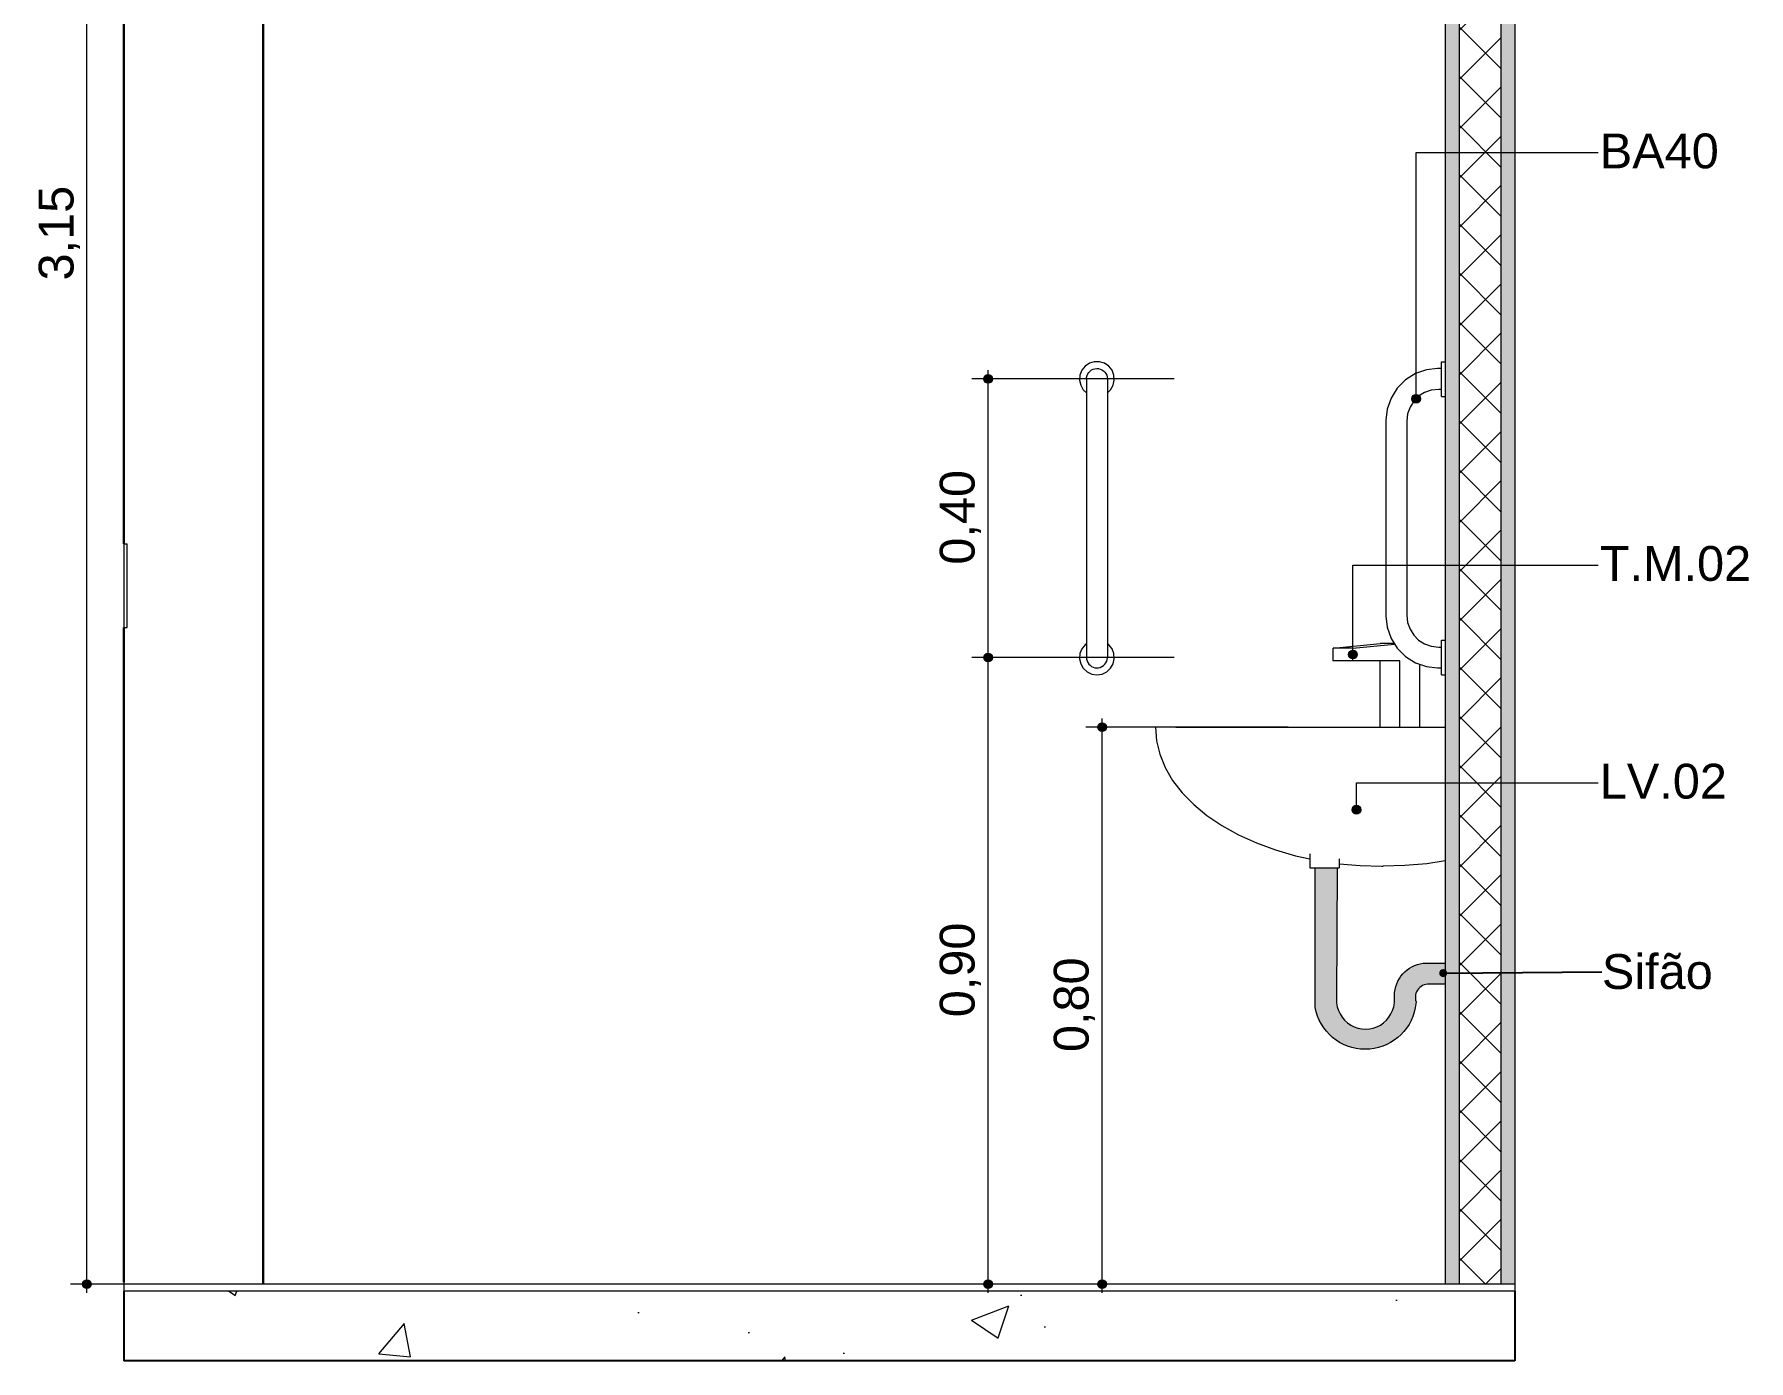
# Model space of a CAD drawing. Header units: metres. Extents: x -1.9 to 95.3, y -2.2 to 2.5.
# Drawn here: x 49.957 to 52.419, y -2.225 to -0.32 of the extents above; entities that cross this region are included whole.
import ezdxf

# ---------------------------------------------------------------- set-up
doc = ezdxf.new("R2010")
doc.units = ezdxf.units.M
doc.header["$MEASUREMENT"] = 0
for name, color, linetype in [('COTAS CORTE', 7, 'Continuous'), ('NOTAS-LAYOUT.EXEC', 7, 'Continuous'), ('PAREDE CONSTRUIR', 7, 'Continuous')]:
    doc.layers.add(name, color=color, linetype=linetype)
for name, color, linetype, lineweight, true_color in [('COTAS CORTE_Caneta_No__25', 7, 'Continuous', 13, 0x982312), ('LAJES.EST_Caneta_No__254', 7, 'Continuous', 0, 0xd1c9ad), ('LAJES.EST_Caneta_No__97', 7, 'Continuous', 13, 0x6b6b6b), ('LOUCAS-METAIS.ARQ_Caneta_No__13', 7, 'Continuous', 0, 0xaaaaaa), ('LOUCAS-METAIS.ARQ_Caneta_No__96', 7, 'Continuous', 0, 0xb6b6b6), ('NOTAS-EXECUTIVO.ARQ_Caneta_No__19', 7, 'Continuous', 0, 0xe9e9e9), ('Portas Archicad_Caneta_No__23', 7, 'Continuous', 0, 0x721b0e)]:
    doc.layers.add(name, color=color, linetype=linetype, lineweight=lineweight, true_color=true_color)
for name, color, linetype, lineweight in [('LAJES.EST_Caneta_No__4', 7, 'Continuous', 25), ('LAJES.EST_Caneta_No__7', 7, 'Continuous', 13), ('NOTAS-EXECUTIVO.ARQ_Caneta_No__1', 7, 'Continuous', 40), ('NOTAS-EXECUTIVO.ARQ_Caneta_No__241', 7, 'Continuous', 13), ('NOTAS-EXECUTIVO.ARQ_Caneta_No__5', 7, 'Continuous', 20), ('NOTAS-LAYOUT.EXEC_Caneta_No__241', 7, 'Continuous', 13), ('NOTAS-LAYOUT.EXEC_Caneta_No__5', 7, 'Continuous', 20), ('PAREDE CONSTRUIR_Caneta_No__241', 7, 'Continuous', 13), ('PAREDE CONSTRUIR_Caneta_No__83', 84, 'Continuous', 0), ('Portas Archicad_Caneta_No__3', 7, 'Continuous', 30), ('Portas Archicad_Caneta_No__98', 7, 'Continuous', 0)]:
    doc.layers.add(name, color=color, linetype=linetype, lineweight=lineweight)
doc.styles.add('GENERATED_STYLE_1', font='arial.ttf')
doc.dimstyles.new('GENERATED_STYLE__2', dxfattribs={"dimtxt": 0.05, "dimasz": 0.02375, "dimexe": 0.18, "dimexo": 0.267183, "dimgap": 0, "dimtad": 1, "dimzin": 0, "dimdsep": 46, "dimtxsty": 'GENERATED_STYLE_1', "dimblk": 'ARROWHEAD_11', "dimblk1": 'ARROWHEAD_11', "dimblk2": 'ARROWHEAD_11', "dimcen": 0.09, "dimclrd": 256, "dimclre": 256, "dimclrt": 256, "dimadec": 0, "dimazin": 0, "dimtfac": 1, "dimtdec": 4, "dimtmove": 0, "dimatfit": 3, "dimfxl": 0, "dimtolj": 1, "dimtzin": 0, "dimarcsym": 0})
doc.dimstyles.new('GENERATED_STYLE__6', dxfattribs={"dimtxt": 0.18, "dimasz": 0.0228, "dimexe": 0.18, "dimexo": 0.0625, "dimgap": 0, "dimtad": 0, "dimtih": 1, "dimtoh": 1, "dimdec": 4, "dimzin": 0, "dimdsep": 46, "dimcen": 0.09, "dimadec": 0, "dimazin": 0, "dimtfac": 1, "dimtdec": 4, "dimtmove": 0, "dimatfit": 3, "dimldrblk": 'ARROWHEAD_11', "dimfxl": 0, "dimtolj": 1, "dimtzin": 0, "dimarcsym": 0})
pattern_1 = [(45, (-2.26499, -1.615), (-0.159099, 0.159099), [0, -0.15, 0, -0.225]), (110, (-1.76499, -1.615), (0.2114308, 0.0769545), [0, -0.11, 0, -0.19])]
pattern_2 = [(50, (-2.265, -2.115), (-0.546554, 0.0478173), [0.05715, -0.62865]), (355, (-2.265, -2.115), (-0.10573, 0.5731705), [0.04572, -0.502922]), (100.4514, (-2.21944, -2.119), (0.4408237, 0.525353), [0.04857, -0.534271]), (46.1842, (-2.265, -1.9626), (-0.813237, 0.126127), [0.085725, -0.942975]), (96.6356, (-2.1972, -1.9731), (0.712212, 0.742278), [0.072855, -0.801407]), (351.1842, (-2.265, -1.9626), (0.712212, 0.742278), [0.06858, -0.754379]), (21, (-2.1888, -2.0007), (-0.454843, 0.3067956), [0.05715, -0.62865]), (326, (-2.1888, -2.0007), (0.185406, 0.552564), [0.04572, -0.50292]), (71.4514, (-2.1509, -2.02627), (0.6402493, 0.2457683), [0.04857, -0.53427]), (37.5, (-2.26499, -2.115), (0.0092658, 0.2536651), [0, -0.496824, 0, -0.51054, 0, -0.504825]), (7.5, (-2.265, -2.115), (0.200459, 0.3005417), [0, -0.291084, 0, -0.485394, 0, -0.192405]), (327.5, (-2.43491, -2.115), (-0.4067718, 0.0171862), [0, -0.1905, 0, -0.59436, 0, -0.78867]), (317.5, (-2.5111, -2.115), (0.4443875, 0.0762795), [0, -0.24765, 0, -0.394716, 0, -0.56007])]

# ---------------------------------------------------------------- blocks, each defined once
blk = doc.blocks.new('*D181', base_point=(-2.265, -2.115))
at = {"layer": 'COTAS CORTE_Caneta_No__25', "linetype": 'Continuous', "lineweight": 13, "true_color": 0x982312}
for points in [[(50.0265, 1.035), (50.027, 1.0326), (50.0284, 1.0306), (50.0304, 1.0292), (50.0328, 1.0288), (50.0352, 1.0292), (50.0372, 1.0306), (50.0386, 1.0326), (50.039, 1.035), (50.0386, 1.0374), (50.0372, 1.0394), (50.0352, 1.0408), (50.0328, 1.0413), (50.0304, 1.0408), (50.0284, 1.0394), (50.027, 1.0374)], [(50.0265, -2.115), (50.027, -2.1174), (50.0284, -2.1194), (50.0304, -2.1208), (50.0328, -2.1212), (50.0352, -2.1208), (50.0372, -2.1194), (50.0386, -2.1174), (50.039, -2.115), (50.0386, -2.1126), (50.0372, -2.1106), (50.0352, -2.1092), (50.0328, -2.1087), (50.0304, -2.1092), (50.0284, -2.1106), (50.027, -2.1126)]]:
    blk.add_hatch(color=24, dxfattribs=at).paths.add_polyline_path(points)
at = {"layer": 'COTAS CORTE_Caneta_No__25', "color": 24, "linetype": 'Continuous', "lineweight": 13, "true_color": 0x982312}
for p, q in [((50.0265, 1.035), (50.0094, 1.035)), ((50.3, 1.035), (50.039, 1.035)), ((50.0328, -2.1087), (50.0328, 1.0288)), ((50.0265, -2.115), (50.0094, -2.115)), ((50.3, -2.115), (50.039, -2.115)), ((50.0328, -2.1275), (50.0328, -2.1212))]:
    blk.add_line(p, q, dxfattribs=at)
for centre in [(50.0328, 1.035), (50.0328, -2.115)]:
    blk.add_circle(centre, 0.00625, dxfattribs=at)
at = {"layer": 'COTAS CORTE_Caneta_No__25', "color": 24, "lineweight": 13, "true_color": 0x982312, "char_height": 0.05, "attachment_point": 7, "rotation": 90, "style": 'GENERATED_STYLE_1'}
for s, insert in [('\\A1;{\\pql;\\fArial|b0|i0|c0|p0;\\W1.000000;0,01}', (50.0228, 0.8953)), ('\\A1;{\\pql;\\fArial|b0|i0|c0|p0;\\W1.000000;3,15}', (50.0228, -0.6735))]:
    blk.add_mtext(s, dxfattribs=dict(at, insert=insert))
blk = doc.blocks.new('ARROWHEAD_11')
at = {"color": 0, "linetype": 'Continuous', "lineweight": 0}
blk.add_line((0, 0), (-1, 0), dxfattribs=at)
at = {"color": 0, "linetype": 'Continuous', "lineweight": 0, "const_width": 0.25, "flags": 128}
blk.add_lwpolyline([(-0.125, 0, 1), (0.125, 0, 1)], format="xyb", close=True, dxfattribs=at)
blk = doc.blocks.new('*D184', base_point=(-2.265, -2.115))
at = {"layer": 'COTAS CORTE_Caneta_No__25', "linetype": 'Continuous', "lineweight": 13, "true_color": 0x982312}
for points in [[(51.3204, -1.215), (51.3209, -1.2174), (51.3222, -1.2194), (51.3243, -1.2208), (51.3266, -1.2212), (51.329, -1.2208), (51.3311, -1.2194), (51.3324, -1.2174), (51.3329, -1.215), (51.3324, -1.2126), (51.3311, -1.2106), (51.329, -1.2092), (51.3266, -1.2087), (51.3243, -1.2092), (51.3222, -1.2106), (51.3209, -1.2126)], [(51.3204, -2.115), (51.3209, -2.1174), (51.3222, -2.1194), (51.3243, -2.1208), (51.3266, -2.1212), (51.329, -2.1208), (51.3311, -2.1194), (51.3324, -2.1174), (51.3329, -2.115), (51.3324, -2.1126), (51.3311, -2.1106), (51.329, -2.1092), (51.3266, -2.1087), (51.3243, -2.1092), (51.3222, -2.1106), (51.3209, -2.1126)]]:
    blk.add_hatch(color=24, dxfattribs=at).paths.add_polyline_path(points)
at = {"layer": 'COTAS CORTE_Caneta_No__25', "color": 24, "linetype": 'Continuous', "lineweight": 13, "true_color": 0x982312}
for p, q in [((51.3204, -1.215), (51.3032, -1.215)), ((51.3266, -2.1087), (51.3266, -1.2212)), ((51.5938, -1.215), (51.3329, -1.215)), ((51.3204, -2.115), (51.3032, -2.115)), ((51.5938, -2.115), (51.3329, -2.115)), ((51.3266, -2.1275), (51.3266, -2.1212))]:
    blk.add_line(p, q, dxfattribs=at)
for centre in [(51.3266, -1.215), (51.3266, -2.115)]:
    blk.add_circle(centre, 0.00625, dxfattribs=at)
at = {"layer": 'COTAS CORTE_Caneta_No__25', "color": 24, "lineweight": 13, "true_color": 0x982312, "insert": (51.3166, -1.7317), "char_height": 0.05, "attachment_point": 7, "rotation": 90, "style": 'GENERATED_STYLE_1'}
blk.add_mtext('\\A1;{\\pql;\\fArial|b0|i0|c0|p0;\\W1.000000;0,90}', dxfattribs=at)
blk = doc.blocks.new('*D185', base_point=(-2.265, -2.115))
at = {"layer": 'COTAS CORTE_Caneta_No__25', "linetype": 'Continuous', "lineweight": 13, "true_color": 0x982312}
for points in [[(51.3204, -0.815), (51.3209, -0.8174), (51.3222, -0.8194), (51.3243, -0.8208), (51.3266, -0.8212), (51.329, -0.8208), (51.3311, -0.8194), (51.3324, -0.8174), (51.3329, -0.815), (51.3324, -0.8126), (51.3311, -0.8106), (51.329, -0.8092), (51.3266, -0.8087), (51.3243, -0.8092), (51.3222, -0.8106), (51.3209, -0.8126)], [(51.3204, -1.215), (51.3209, -1.2174), (51.3222, -1.2194), (51.3243, -1.2208), (51.3266, -1.2212), (51.329, -1.2208), (51.3311, -1.2194), (51.3324, -1.2174), (51.3329, -1.215), (51.3324, -1.2126), (51.3311, -1.2106), (51.329, -1.2092), (51.3266, -1.2087), (51.3243, -1.2092), (51.3222, -1.2106), (51.3209, -1.2126)]]:
    blk.add_hatch(color=24, dxfattribs=at).paths.add_polyline_path(points)
at = {"layer": 'COTAS CORTE_Caneta_No__25', "color": 24, "linetype": 'Continuous', "lineweight": 13, "true_color": 0x982312}
for p, q in [((51.3266, -0.8087), (51.3266, -0.8025)), ((51.3204, -0.815), (51.3032, -0.815)), ((51.3266, -1.2087), (51.3266, -0.8212)), ((51.5938, -0.815), (51.3329, -0.815)), ((51.3204, -1.215), (51.3032, -1.215)), ((51.5938, -1.215), (51.3329, -1.215))]:
    blk.add_line(p, q, dxfattribs=at)
for centre in [(51.3266, -0.815), (51.3266, -1.215)]:
    blk.add_circle(centre, 0.00625, dxfattribs=at)
at = {"layer": 'COTAS CORTE_Caneta_No__25', "color": 24, "lineweight": 13, "true_color": 0x982312, "insert": (51.3166, -1.0817), "char_height": 0.05, "attachment_point": 7, "rotation": 90, "style": 'GENERATED_STYLE_1'}
blk.add_mtext('\\A1;{\\pql;\\fArial|b0|i0|c0|p0;\\W1.000000;0,40}', dxfattribs=at)
blk = doc.blocks.new('*D186', base_point=(-2.265, -2.115))
at = {"layer": 'COTAS CORTE_Caneta_No__25', "linetype": 'Continuous', "lineweight": 13, "true_color": 0x982312}
for points in [[(51.4841, -1.315), (51.4846, -1.3174), (51.4859, -1.3194), (51.4879, -1.3208), (51.4903, -1.3212), (51.4927, -1.3208), (51.4947, -1.3194), (51.4961, -1.3174), (51.4966, -1.315), (51.4961, -1.3126), (51.4947, -1.3106), (51.4927, -1.3092), (51.4903, -1.3087), (51.4879, -1.3092), (51.4859, -1.3106), (51.4846, -1.3126)], [(51.4841, -2.115), (51.4846, -2.1174), (51.4859, -2.1194), (51.4879, -2.1208), (51.4903, -2.1212), (51.4927, -2.1208), (51.4947, -2.1194), (51.4961, -2.1174), (51.4966, -2.115), (51.4961, -2.1126), (51.4947, -2.1106), (51.4927, -2.1092), (51.4903, -2.1087), (51.4879, -2.1092), (51.4859, -2.1106), (51.4846, -2.1126)]]:
    blk.add_hatch(color=24, dxfattribs=at).paths.add_polyline_path(points)
at = {"layer": 'COTAS CORTE_Caneta_No__25', "color": 24, "linetype": 'Continuous', "lineweight": 13, "true_color": 0x982312}
for p, q in [((51.4903, -1.3087), (51.4903, -1.3025)), ((51.4841, -1.315), (51.4669, -1.315)), ((51.4903, -2.1087), (51.4903, -1.3212)), ((51.7575, -1.315), (51.4966, -1.315)), ((51.4841, -2.115), (51.4669, -2.115)), ((51.7575, -2.115), (51.4966, -2.115)), ((51.4903, -2.1275), (51.4903, -2.1212))]:
    blk.add_line(p, q, dxfattribs=at)
for centre in [(51.4903, -1.315), (51.4903, -2.115)]:
    blk.add_circle(centre, 0.00625, dxfattribs=at)
at = {"layer": 'COTAS CORTE_Caneta_No__25', "color": 24, "lineweight": 13, "true_color": 0x982312, "insert": (51.4803, -1.7817), "char_height": 0.05, "attachment_point": 7, "rotation": 90, "style": 'GENERATED_STYLE_1'}
blk.add_mtext('\\A1;{\\pql;\\fArial|b0|i0|c0|p0;\\W1.000000;0,80}', dxfattribs=at)
blk = doc.blocks.new('Label_38_12', base_point=(51.9414, -0.8434))
at = {"layer": 'NOTAS-LAYOUT.EXEC', "linetype": 'Continuous', "lineweight": 0, "true_color": 0x000000}
blk.add_hatch(color=18, dxfattribs=at).paths.add_polyline_path([(51.9351, -0.8434), (51.9356, -0.8458), (51.9369, -0.8479), (51.939, -0.8492), (51.9414, -0.8497), (51.9438, -0.8492), (51.9458, -0.8479), (51.9471, -0.8458), (51.9476, -0.8434), (51.9471, -0.8411), (51.9458, -0.839), (51.9438, -0.8377), (51.9414, -0.8372), (51.939, -0.8377), (51.9369, -0.839), (51.9356, -0.8411)])
at = {"layer": 'NOTAS-LAYOUT.EXEC_Caneta_No__241', "color": 7, "linetype": 'Continuous', "lineweight": 13}
for p, q in [((51.9414, -0.8372), (51.9414, -0.4899)), ((51.9414, -0.4899), (52.2025, -0.4899))]:
    blk.add_line(p, q, dxfattribs=at)
at = {"layer": 'NOTAS-LAYOUT.EXEC_Caneta_No__5', "color": 7, "linetype": 'Continuous', "lineweight": 20}
blk.add_circle((51.9414, -0.8434), 0.00625, dxfattribs=at)
at = {"layer": 'NOTAS-LAYOUT.EXEC_Caneta_No__241', "color": 7, "lineweight": 13, "insert": (52.205, -0.4625), "char_height": 0.05, "attachment_point": 1, "style": 'GENERATED_STYLE_1'}
blk.add_mtext('\\A1;{\\pql;\\pt0,241;\\fArial|b0|i0|c0|p0;\\W1.000000;BA40\\fArial|b0|i0|c0|p0;\\W1.000000;\\A1{\\H.66x;\\S^  ;}\\fArial|b0|i0|c0|p0;\\W1.000000;\\fArial|b0|i0|c0|p0;\\W1.000000;\\A1{\\H.66x;\\S^  ;}\\fArial|b0|i0|c0|p0;\\W1.000000;\\fArial|b0|i0|c0|p0;\\W1.000000;\\fArial|b0|i0|c0|p0;\\W1.000000;\\fArial|b0|i0|c0|p0;\\W1.000000;\\fArial|b0|i0|c0|p0;\\W1.000000;\\fArial|b0|i0|c0|p0;\\W1.000000;\\fArial|b0|i0|c0|p0;\\W1.000000;\\A1{\\H.66x;\\S^  ;}\\fArial|b0|i0|c0|p0;\\W1.000000;\\fArial|b0|i0|c0|p0;\\W1.000000;\\A1{\\H.66x;\\S^  ;}\\fArial|b0|i0|c0|p0;\\W1.000000;\\fArial|b0|i0|c0|p0;\\W1.000000;\\fArial|b0|i0|c0|p0;\\W1.000000;\\fArial|b0|i0|c0|p0;\\W1.000000;\\fArial|b0|i0|c0|p0;\\W1.000000;\\fArial|b0|i0|c0|p0;\\W1.000000;\\fArial|b0|i0|c0|p0;\\W1.000000;\\A1{\\H.66x;\\S^  ;}\\fArial|b0|i0|c0|p0;\\W1.000000;\\fArial|b0|i0|c0|p0;\\W1.000000;\\A1{\\H.66x;\\S^  ;}\\fArial|b0|i0|c0|p0;\\W1.000000;\\fArial|b0|i0|c0|p0;\\W1.000000;\\fArial|b0|i0|c0|p0;\\W1.000000;\\fArial|b0|i0|c0|p0;\\W1.000000;\\fArial|b0|i0|c0|p0;\\W1.000000;\\fArial|b0|i0|c0|p0;\\W1.000000;\\fArial|b0|i0|c0|p0;\\W1.000000;\\A1{\\H.66x;\\S^  ;}\\fArial|b0|i0|c0|p0;\\W1.000000;\\fArial|b0|i0|c0|p0;\\W1.000000;\\A1{\\H.66x;\\S^  ;}\\fArial|b0|i0|c0|p0;\\W1.000000;\\fArial|b0|i0|c0|p0;\\W1.000000;\\fArial|b0|i0|c0|p0;\\W1.000000;\\fArial|b0|i0|c0|p0;\\W1.000000;\\fArial|b0|i0|c0|p0;\\W1.000000;\\fArial|b0|i0|c0|p0;\\W1.000000;\\fArial|b0|i0|c0|p0;\\W1.000000;\\A1{\\H.66x;\\S^  ;}\\fArial|b0|i0|c0|p0;\\W1.000000;\\fArial|b0|i0|c0|p0;\\W1.000000;\\A1{\\H.66x;\\S^  ;}\\fArial|b0|i0|c0|p0;\\W1.000000;\\fArial|b0|i0|c0|p0;\\W1.000000;\\fArial|b0|i0|c0|p0;\\W1.000000;\\fArial|b0|i0|c0|p0;\\W1.000000;\\fArial|b0|i0|c0|p0;\\W1.000000;\\fArial|b0|i0|c0|p0;\\W1.000000;\\fArial|b0|i0|c0|p0;\\W1.000000;\\A1{\\H.66x;\\S^  ;}\\fArial|b0|i0|c0|p0;\\W1.000000;}', dxfattribs=at)
blk = doc.blocks.new('Label_39_12', base_point=(51.8506, -1.2108))
at = {"layer": 'NOTAS-LAYOUT.EXEC', "linetype": 'Continuous', "lineweight": 0, "true_color": 0x000000}
blk.add_hatch(color=18, dxfattribs=at).paths.add_polyline_path([(51.8444, -1.2108), (51.8448, -1.2132), (51.8462, -1.2152), (51.8482, -1.2166), (51.8506, -1.2171), (51.853, -1.2166), (51.855, -1.2152), (51.8564, -1.2132), (51.8569, -1.2108), (51.8564, -1.2084), (51.855, -1.2064), (51.853, -1.205), (51.8506, -1.2046), (51.8482, -1.205), (51.8462, -1.2064), (51.8448, -1.2084)])
at = {"layer": 'NOTAS-LAYOUT.EXEC_Caneta_No__241', "color": 7, "linetype": 'Continuous', "lineweight": 13}
for p, q in [((51.8506, -1.2046), (51.8506, -1.0824)), ((51.8506, -1.0824), (52.2025, -1.0824))]:
    blk.add_line(p, q, dxfattribs=at)
at = {"layer": 'NOTAS-LAYOUT.EXEC_Caneta_No__5', "color": 7, "linetype": 'Continuous', "lineweight": 20}
blk.add_circle((51.8506, -1.2108), 0.00625, dxfattribs=at)
at = {"layer": 'NOTAS-LAYOUT.EXEC_Caneta_No__241', "color": 7, "lineweight": 13, "insert": (52.205, -1.055), "char_height": 0.05, "attachment_point": 1, "style": 'GENERATED_STYLE_1'}
blk.add_mtext('\\A1;{\\pql;\\pt0,241;\\fArial|b0|i0|c0|p0;\\W1.000000;T.M.02\\fArial|b0|i0|c0|p0;\\W1.000000;\\A1{\\H.66x;\\S^  ;}\\fArial|b0|i0|c0|p0;\\W1.000000;\\fArial|b0|i0|c0|p0;\\W1.000000;\\A1{\\H.66x;\\S^  ;}\\fArial|b0|i0|c0|p0;\\W1.000000;\\fArial|b0|i0|c0|p0;\\W1.000000;\\fArial|b0|i0|c0|p0;\\W1.000000;\\fArial|b0|i0|c0|p0;\\W1.000000;\\fArial|b0|i0|c0|p0;\\W1.000000;\\fArial|b0|i0|c0|p0;\\W1.000000;\\fArial|b0|i0|c0|p0;\\W1.000000;\\A1{\\H.66x;\\S^  ;}\\fArial|b0|i0|c0|p0;\\W1.000000;\\fArial|b0|i0|c0|p0;\\W1.000000;\\A1{\\H.66x;\\S^  ;}\\fArial|b0|i0|c0|p0;\\W1.000000;\\fArial|b0|i0|c0|p0;\\W1.000000;\\fArial|b0|i0|c0|p0;\\W1.000000;\\fArial|b0|i0|c0|p0;\\W1.000000;\\fArial|b0|i0|c0|p0;\\W1.000000;\\fArial|b0|i0|c0|p0;\\W1.000000;\\fArial|b0|i0|c0|p0;\\W1.000000;\\A1{\\H.66x;\\S^  ;}\\fArial|b0|i0|c0|p0;\\W1.000000;\\fArial|b0|i0|c0|p0;\\W1.000000;\\A1{\\H.66x;\\S^  ;}\\fArial|b0|i0|c0|p0;\\W1.000000;\\fArial|b0|i0|c0|p0;\\W1.000000;\\fArial|b0|i0|c0|p0;\\W1.000000;\\fArial|b0|i0|c0|p0;\\W1.000000;\\fArial|b0|i0|c0|p0;\\W1.000000;\\fArial|b0|i0|c0|p0;\\W1.000000;\\fArial|b0|i0|c0|p0;\\W1.000000;\\A1{\\H.66x;\\S^  ;}\\fArial|b0|i0|c0|p0;\\W1.000000;\\fArial|b0|i0|c0|p0;\\W1.000000;\\A1{\\H.66x;\\S^  ;}\\fArial|b0|i0|c0|p0;\\W1.000000;\\fArial|b0|i0|c0|p0;\\W1.000000;\\fArial|b0|i0|c0|p0;\\W1.000000;\\fArial|b0|i0|c0|p0;\\W1.000000;\\fArial|b0|i0|c0|p0;\\W1.000000;\\fArial|b0|i0|c0|p0;\\W1.000000;\\fArial|b0|i0|c0|p0;\\W1.000000;\\A1{\\H.66x;\\S^  ;}\\fArial|b0|i0|c0|p0;\\W1.000000;\\fArial|b0|i0|c0|p0;\\W1.000000;\\A1{\\H.66x;\\S^  ;}\\fArial|b0|i0|c0|p0;\\W1.000000;\\fArial|b0|i0|c0|p0;\\W1.000000;\\fArial|b0|i0|c0|p0;\\W1.000000;\\fArial|b0|i0|c0|p0;\\W1.000000;\\fArial|b0|i0|c0|p0;\\W1.000000;\\fArial|b0|i0|c0|p0;\\W1.000000;\\fArial|b0|i0|c0|p0;\\W1.000000;\\A1{\\H.66x;\\S^  ;}\\fArial|b0|i0|c0|p0;\\W1.000000;}', dxfattribs=at)
blk = doc.blocks.new('Label_40_12', base_point=(51.8555, -1.4336))
at = {"layer": 'NOTAS-LAYOUT.EXEC', "linetype": 'Continuous', "lineweight": 0, "true_color": 0x000000}
blk.add_hatch(color=18, dxfattribs=at).paths.add_polyline_path([(51.8493, -1.4336), (51.8497, -1.436), (51.8511, -1.4381), (51.8531, -1.4394), (51.8555, -1.4399), (51.8579, -1.4394), (51.8599, -1.4381), (51.8613, -1.436), (51.8618, -1.4336), (51.8613, -1.4313), (51.8599, -1.4292), (51.8579, -1.4279), (51.8555, -1.4274), (51.8531, -1.4279), (51.8511, -1.4292), (51.8497, -1.4313)])
at = {"layer": 'NOTAS-LAYOUT.EXEC_Caneta_No__241', "color": 7, "linetype": 'Continuous', "lineweight": 13}
for p, q in [((51.8555, -1.4274), (51.8555, -1.3951)), ((51.8555, -1.3951), (52.2025, -1.3951))]:
    blk.add_line(p, q, dxfattribs=at)
at = {"layer": 'NOTAS-LAYOUT.EXEC_Caneta_No__5', "color": 7, "linetype": 'Continuous', "lineweight": 20}
blk.add_circle((51.8555, -1.4336), 0.00625, dxfattribs=at)
at = {"layer": 'NOTAS-LAYOUT.EXEC_Caneta_No__241', "color": 7, "lineweight": 13, "insert": (52.205, -1.3677), "char_height": 0.05, "attachment_point": 1, "style": 'GENERATED_STYLE_1'}
blk.add_mtext('\\A1;{\\pql;\\pt0,241;\\fArial|b0|i0|c0|p0;\\W1.000000;LV.02\\fArial|b0|i0|c0|p0;\\W1.000000;\\A1{\\H.66x;\\S^  ;}\\fArial|b0|i0|c0|p0;\\W1.000000;\\fArial|b0|i0|c0|p0;\\W1.000000;\\A1{\\H.66x;\\S^  ;}\\fArial|b0|i0|c0|p0;\\W1.000000;\\fArial|b0|i0|c0|p0;\\W1.000000;\\fArial|b0|i0|c0|p0;\\W1.000000;\\fArial|b0|i0|c0|p0;\\W1.000000;\\fArial|b0|i0|c0|p0;\\W1.000000;\\fArial|b0|i0|c0|p0;\\W1.000000;\\fArial|b0|i0|c0|p0;\\W1.000000;\\A1{\\H.66x;\\S^  ;}\\fArial|b0|i0|c0|p0;\\W1.000000;\\fArial|b0|i0|c0|p0;\\W1.000000;\\A1{\\H.66x;\\S^  ;}\\fArial|b0|i0|c0|p0;\\W1.000000;\\fArial|b0|i0|c0|p0;\\W1.000000;\\fArial|b0|i0|c0|p0;\\W1.000000;\\fArial|b0|i0|c0|p0;\\W1.000000;\\fArial|b0|i0|c0|p0;\\W1.000000;\\fArial|b0|i0|c0|p0;\\W1.000000;\\fArial|b0|i0|c0|p0;\\W1.000000;\\A1{\\H.66x;\\S^  ;}\\fArial|b0|i0|c0|p0;\\W1.000000;\\fArial|b0|i0|c0|p0;\\W1.000000;\\A1{\\H.66x;\\S^  ;}\\fArial|b0|i0|c0|p0;\\W1.000000;\\fArial|b0|i0|c0|p0;\\W1.000000;\\fArial|b0|i0|c0|p0;\\W1.000000;\\fArial|b0|i0|c0|p0;\\W1.000000;\\fArial|b0|i0|c0|p0;\\W1.000000;\\fArial|b0|i0|c0|p0;\\W1.000000;\\fArial|b0|i0|c0|p0;\\W1.000000;\\A1{\\H.66x;\\S^  ;}\\fArial|b0|i0|c0|p0;\\W1.000000;\\fArial|b0|i0|c0|p0;\\W1.000000;\\A1{\\H.66x;\\S^  ;}\\fArial|b0|i0|c0|p0;\\W1.000000;\\fArial|b0|i0|c0|p0;\\W1.000000;\\fArial|b0|i0|c0|p0;\\W1.000000;\\fArial|b0|i0|c0|p0;\\W1.000000;\\fArial|b0|i0|c0|p0;\\W1.000000;\\fArial|b0|i0|c0|p0;\\W1.000000;\\fArial|b0|i0|c0|p0;\\W1.000000;\\A1{\\H.66x;\\S^  ;}\\fArial|b0|i0|c0|p0;\\W1.000000;\\fArial|b0|i0|c0|p0;\\W1.000000;\\A1{\\H.66x;\\S^  ;}\\fArial|b0|i0|c0|p0;\\W1.000000;\\fArial|b0|i0|c0|p0;\\W1.000000;\\fArial|b0|i0|c0|p0;\\W1.000000;\\fArial|b0|i0|c0|p0;\\W1.000000;\\fArial|b0|i0|c0|p0;\\W1.000000;\\fArial|b0|i0|c0|p0;\\W1.000000;\\fArial|b0|i0|c0|p0;\\W1.000000;\\A1{\\H.66x;\\S^  ;}\\fArial|b0|i0|c0|p0;\\W1.000000;}', dxfattribs=at)

msp = doc.modelspace()

# ---------------------------------------------------------------- hatches: boundary and pattern name
at = {"layer": 'LAJES.EST_Caneta_No__254', "linetype": 'Continuous', "lineweight": 0, "true_color": 0xd1c9ad}
h = msp.add_hatch(dxfattribs=at)
h.set_pattern_fill('Haie_OD_000c', color=9, style=0, pattern_type=2)
h.set_pattern_definition(pattern_1)
h.paths.add_polyline_path([(50.2856, -2.115), (50.0856, -2.115), (50.0856, -2.125), (50.2856, -2.125)])
h = msp.add_hatch(dxfattribs=at)
h.set_pattern_fill('Haie_OD_000c', color=9, style=0, pattern_type=2)
h.set_pattern_definition(pattern_1)
h.paths.add_polyline_path([(50.2856, -2.115), (50.2856, -2.125), (51.9829, -2.125), (51.9829, -2.115)])
h = msp.add_hatch(dxfattribs=at)
h.set_pattern_fill('Haie_OD_000c', color=9, style=0, pattern_type=2)
h.set_pattern_definition(pattern_1)
h.paths.add_polyline_path([(52.0829, -2.115), (51.9829, -2.115), (51.9829, -2.125), (52.0829, -2.125)])
at = {"layer": 'LAJES.EST_Caneta_No__97', "linetype": 'Continuous', "lineweight": 13, "true_color": 0x6b6b6b}
h = msp.add_hatch(dxfattribs=at)
h.set_pattern_fill('AR_CONC_000c', color=251, style=0, pattern_type=2)
h.set_pattern_definition(pattern_2)
h.paths.add_polyline_path([(50.0856, -2.225), (50.2856, -2.225), (50.2856, -2.125), (50.0856, -2.125)])
h = msp.add_hatch(dxfattribs=at)
h.set_pattern_fill('AR_CONC_000c', color=251, style=0, pattern_type=2)
h.set_pattern_definition(pattern_2)
h.paths.add_polyline_path([(50.2856, -2.225), (51.9829, -2.225), (51.9829, -2.125), (50.2856, -2.125)])
h = msp.add_hatch(dxfattribs=at)
h.set_pattern_fill('AR_CONC_000c', color=251, style=0, pattern_type=2)
h.set_pattern_definition(pattern_2)
h.paths.add_polyline_path([(51.9829, -2.125), (51.9829, -2.225), (52.0829, -2.225), (52.0829, -2.125)])
at = {"layer": 'NOTAS-EXECUTIVO.ARQ_Caneta_No__19', "linetype": 'Continuous', "lineweight": 0, "true_color": 0x747474}
msp.add_hatch(color=8, dxfattribs=at).paths.add_polyline_path([(51.7964, -1.7175), (51.7964, -1.5173), (51.8278, -1.5172), (51.827, -1.7055, 1.040135), (51.9102, -1.7055), (51.9102, -1.7004, -0.375027), (51.9515, -1.6541), (51.9625, -1.6541), (51.9828, -1.6541), (51.9828, -1.6843), (51.9625, -1.6843, 0.569314), (51.9412, -1.7095), (51.9401, -1.718, -0.835082)])
at = {"layer": 'PAREDE CONSTRUIR', "linetype": 'Continuous', "lineweight": 0, "true_color": 0xffffff}
for points in [[(51.9829, 1.035), (51.9829, -2.115), (52.0029, -2.115), (52.0029, 1.035)], [(52.0829, 1.035), (52.0629, 1.035), (52.0629, -2.115), (52.0829, -2.115)]]:
    msp.add_hatch(color=7, dxfattribs=at).paths.add_polyline_path(points)
at = {"layer": 'PAREDE CONSTRUIR_Caneta_No__83', "linetype": 'Continuous', "lineweight": 0}
h = msp.add_hatch(dxfattribs=at)
h.set_pattern_fill('Placomur_000c', color=84, style=0, pattern_type=2)
h.set_pattern_definition([(45, (-2.26499, -2.115), (-0.03535534, 0.03535534), []), (135, (-2.26499, -2.115), (0.03535534, 0.03535534), [])])
h.paths.add_polyline_path([(52.0029, -2.115), (52.0629, -2.115), (52.0629, 1.035), (52.0029, 1.035)])

# ---------------------------------------------------------------- linework, layer by layer
at = {"layer": 'LAJES.EST_Caneta_No__4', "color": 7, "linetype": 'Continuous', "lineweight": 25}
for p, q in [((50.0856, -2.125), (50.0856, -2.225)), ((52.0829, -2.125), (52.0829, -2.225)), ((50.2856, -2.225), (50.0856, -2.225)), ((51.9829, -2.225), (50.2856, -2.225)), ((52.0829, -2.225), (51.9829, -2.225))]:
    msp.add_line(p, q, dxfattribs=at)
at = {"layer": 'LAJES.EST_Caneta_No__7', "color": 7, "linetype": 'Continuous', "lineweight": 13}
for p, q in [((50.0856, -2.115), (50.0856, -2.125)), ((50.2856, -2.115), (50.0856, -2.115)), ((51.9829, -2.115), (50.2856, -2.115)), ((52.0829, -2.115), (52.0829, -2.125)), ((50.2856, -2.125), (50.0856, -2.125)), ((51.9829, -2.125), (50.2856, -2.125)), ((52.0829, -2.125), (51.9829, -2.125))]:
    msp.add_line(p, q, dxfattribs=at)
at = {"layer": 'LAJES.EST_Caneta_No__7', "color": 7, "linetype": 'Continuous', "lineweight": 13, "flags": 128}
msp.add_lwpolyline([(52.0829, -2.115), (52.0629, -2.115), (52.0029, -2.115), (51.9829, -2.115)], dxfattribs=at)
at = {"layer": 'LOUCAS-METAIS.ARQ_Caneta_No__13', "color": 253, "linetype": 'Continuous', "lineweight": 0, "true_color": 0xaaaaaa}
for p, q in [((51.5669, -1.315), (51.5669, -1.315)), ((51.5669, -1.315), (51.5684, -1.3346)), ((51.5768, -1.315), (51.5669, -1.315)), ((51.5768, -1.315), (51.5768, -1.315)), ((51.5963, -1.315), (51.5768, -1.315)), ((51.5963, -1.315), (51.6249, -1.315)), ((51.6249, -1.315), (51.6615, -1.315)), ((51.6615, -1.315), (51.7053, -1.315)), ((51.7053, -1.315), (51.7547, -1.315)), ((51.7547, -1.315), (51.8083, -1.315)), ((51.8083, -1.315), (51.8646, -1.315)), ((51.8646, -1.315), (51.9216, -1.315)), ((51.9216, -1.315), (51.9778, -1.315)), ((51.9778, -1.315), (51.9829, -1.315)), ((51.9778, -1.315), (51.9778, -1.315)), ((51.5684, -1.3346), (51.5731, -1.354)), ((51.5731, -1.354), (51.5809, -1.3731)), ((51.5809, -1.3731), (51.5917, -1.3915)), ((51.5917, -1.3915), (51.6054, -1.4093)), ((51.6054, -1.4093), (51.6219, -1.4261)), ((51.6219, -1.4261), (51.6409, -1.4419)), ((51.6409, -1.4419), (51.6624, -1.4564)), ((51.6624, -1.4564), (51.6861, -1.4696)), ((51.6861, -1.4696), (51.7119, -1.4813)), ((51.7119, -1.4813), (51.7393, -1.4914)), ((51.7393, -1.4914), (51.7683, -1.4998)), ((51.7683, -1.4998), (51.7887, -1.5043)), ((51.7887, -1.4972), (51.7887, -1.5173)), ((51.7887, -1.5173), (51.7894, -1.5173)), ((51.7894, -1.5173), (51.7915, -1.5173)), ((51.7915, -1.5173), (51.7948, -1.5173)), ((51.7948, -1.5173), (51.7992, -1.5173)), ((51.7992, -1.5173), (51.8042, -1.5173)), ((51.8042, -1.5173), (51.8097, -1.5173)), ((51.8097, -1.5173), (51.8151, -1.5173)), ((51.8151, -1.5173), (51.8202, -1.5173)), ((51.8202, -1.5173), (51.8245, -1.5173)), ((51.8245, -1.5173), (51.8279, -1.5173)), ((51.8279, -1.5173), (51.83, -1.5173)), ((51.83, -1.5173), (51.8307, -1.5173)), ((51.8307, -1.5043), (51.8307, -1.5173)), ((51.8307, -1.5113), (51.8611, -1.514)), ((51.8611, -1.514), (51.8921, -1.5149)), ((51.8921, -1.5149), (51.8921, -1.5149)), ((51.8921, -1.5149), (51.8922, -1.5149)), ((51.8922, -1.5149), (51.8923, -1.5149)), ((51.8923, -1.5149), (51.8924, -1.5149)), ((51.8924, -1.5149), (51.8925, -1.5149)), ((51.8925, -1.5149), (51.8927, -1.5149)), ((51.8927, -1.5149), (51.8928, -1.5149)), ((51.8928, -1.5149), (51.893, -1.5149)), ((51.893, -1.5149), (51.8932, -1.5149)), ((51.8932, -1.5149), (51.8934, -1.5149)), ((51.8934, -1.5149), (51.8935, -1.5149)), ((51.8935, -1.5149), (51.8937, -1.5149)), ((51.8937, -1.5149), (51.8938, -1.5149)), ((51.8938, -1.5149), (51.8939, -1.5149)), ((51.8939, -1.5149), (51.894, -1.5149)), ((51.894, -1.5149), (51.8941, -1.5149)), ((51.9251, -1.514), (51.8941, -1.5149)), ((51.8941, -1.5149), (51.8941, -1.5149)), ((51.9567, -1.5112), (51.9251, -1.514)), ((51.9829, -1.5071), (51.9567, -1.5112))]:
    msp.add_line(p, q, dxfattribs=at)
at = {"layer": 'LOUCAS-METAIS.ARQ_Caneta_No__96', "color": 253, "linetype": 'Continuous', "lineweight": 0, "true_color": 0xb6b6b6}
for p, q in [((51.4586, -0.8094), (51.458, -0.8169)), ((51.4613, -0.8025), (51.4586, -0.8094)), ((51.4659, -0.7967), (51.4613, -0.8025)), ((51.4721, -0.7925), (51.4659, -0.7967)), ((51.4681, -0.8127), (51.4688, -0.8101)), ((51.4688, -0.8101), (51.4698, -0.8077)), ((51.4698, -0.8077), (51.4713, -0.8056)), ((51.4713, -0.8056), (51.4731, -0.8037)), ((51.4792, -0.7903), (51.4721, -0.7925)), ((51.4731, -0.8037), (51.4752, -0.8021)), ((51.4752, -0.8021), (51.4776, -0.801)), ((51.4776, -0.801), (51.4801, -0.8003)), ((51.4867, -0.7903), (51.4792, -0.7903)), ((51.4801, -0.8003), (51.4827, -0.8)), ((51.4827, -0.8), (51.4853, -0.8002)), ((51.4853, -0.8002), (51.4878, -0.8008)), ((51.4938, -0.7925), (51.4867, -0.7903)), ((51.4878, -0.8008), (51.4902, -0.8019)), ((51.4902, -0.8019), (51.4924, -0.8033)), ((51.4924, -0.8033), (51.4943, -0.8052)), ((51.5, -0.7967), (51.4938, -0.7925)), ((51.4943, -0.8052), (51.4958, -0.8073)), ((51.4958, -0.8073), (51.497, -0.8096)), ((51.497, -0.8096), (51.4977, -0.8121)), ((51.4977, -0.8121), (51.4979, -0.8147)), ((51.5046, -0.8025), (51.5, -0.7967)), ((51.5073, -0.8094), (51.5046, -0.8025)), ((51.5079, -0.8169), (51.5073, -0.8094)), ((51.9403, -0.8073), (51.9261, -0.8163)), ((51.9562, -0.8018), (51.9403, -0.8073)), ((51.9721, -0.8), (51.9562, -0.8018)), ((51.9779, -0.8), (51.9721, -0.8)), ((51.9779, -0.7925), (51.9779, -0.7903)), ((51.9779, -0.7903), (51.9829, -0.7903)), ((51.9779, -0.7967), (51.9779, -0.7925)), ((51.9779, -0.8025), (51.9779, -0.7967)), ((51.9779, -0.8094), (51.9779, -0.8025)), ((51.9779, -0.8169), (51.9779, -0.8094)), ((51.458, -0.8169), (51.4597, -0.8241)), ((51.4597, -0.8241), (51.4634, -0.8306)), ((51.4634, -0.8306), (51.4679, -0.8348)), ((51.4679, -0.8153), (51.4681, -0.8127)), ((51.4679, -0.8153), (51.4679, -0.8168)), ((51.4679, -0.8168), (51.4679, -0.8212)), ((51.4679, -0.8212), (51.4679, -0.8283)), ((51.4679, -0.8283), (51.4679, -0.8378)), ((51.4979, -0.8147), (51.4979, -0.8162)), ((51.4979, -0.8162), (51.4979, -0.8207)), ((51.4979, -0.8207), (51.4979, -0.8279)), ((51.4979, -0.8279), (51.4979, -0.8374)), ((51.4979, -0.8348), (51.5025, -0.8306)), ((51.5025, -0.8306), (51.5062, -0.8241)), ((51.5062, -0.8241), (51.5079, -0.8169)), ((51.9142, -0.8282), (51.9053, -0.8424)), ((51.9261, -0.8163), (51.9142, -0.8282)), ((51.9534, -0.8345), (51.9449, -0.8399)), ((51.9629, -0.8312), (51.9534, -0.8345)), ((51.9738, -0.83), (51.9629, -0.8312)), ((51.9779, -0.83), (51.9738, -0.83)), ((51.9779, -0.8241), (51.9779, -0.8169)), ((51.9779, -0.8306), (51.9779, -0.8241)), ((51.9779, -0.8357), (51.9779, -0.8306)), ((51.9779, -0.8389), (51.9779, -0.8357)), ((51.4679, -0.8378), (51.4679, -0.8491)), ((51.4679, -0.8491), (51.4679, -0.8617)), ((51.4979, -0.8374), (51.4979, -0.8489)), ((51.4979, -0.8489), (51.4979, -0.8616)), ((51.8997, -0.8583), (51.8979, -0.8742)), ((51.9053, -0.8424), (51.8997, -0.8583)), ((51.9325, -0.8555), (51.9291, -0.865)), ((51.9378, -0.847), (51.9325, -0.8555)), ((51.9449, -0.8399), (51.9378, -0.847)), ((51.9779, -0.84), (51.9779, -0.8389)), ((51.9779, -0.84), (51.9829, -0.84)), ((51.4679, -0.8617), (51.4679, -0.875)), ((51.4679, -0.875), (51.4679, -1.155)), ((51.4979, -0.8616), (51.4979, -0.875)), ((51.4979, -0.875), (51.4979, -1.155)), ((51.8979, -0.8742), (51.8979, -1.1558)), ((51.9291, -0.865), (51.9279, -0.8758)), ((51.9279, -0.8758), (51.9279, -1.1542)), ((51.4679, -1.155), (51.4679, -1.1683)), ((51.4979, -1.155), (51.4979, -1.1684)), ((51.8979, -1.1558), (51.8997, -1.1717)), ((51.9279, -1.1542), (51.9291, -1.165)), ((51.4679, -1.1683), (51.4679, -1.1809)), ((51.4679, -1.1809), (51.4679, -1.1922)), ((51.4979, -1.1684), (51.4979, -1.1811)), ((51.4979, -1.1811), (51.4979, -1.1926)), ((51.8997, -1.1717), (51.9053, -1.1876)), ((51.9291, -1.165), (51.9325, -1.1745)), ((51.9325, -1.1745), (51.9378, -1.183)), ((51.4613, -1.2025), (51.4586, -1.2094)), ((51.4659, -1.1967), (51.4613, -1.2025)), ((51.4679, -1.1953), (51.4659, -1.1967)), ((51.4679, -1.1922), (51.4679, -1.2017)), ((51.4679, -1.2017), (51.4679, -1.2088)), ((51.4979, -1.1926), (51.4979, -1.2021)), ((51.5, -1.1967), (51.4979, -1.1953)), ((51.4979, -1.2021), (51.4979, -1.2093)), ((51.5046, -1.2025), (51.5, -1.1967)), ((51.5073, -1.2094), (51.5046, -1.2025)), ((51.8223, -1.2016), (51.8895, -1.195)), ((51.8223, -1.22), (51.8223, -1.2016)), ((51.8506, -1.2016), (51.8223, -1.2016)), ((51.8506, -1.2016), (51.9104, -1.1957)), ((51.8506, -1.22), (51.8506, -1.2016)), ((51.9099, -1.195), (51.8895, -1.195)), ((51.9053, -1.1876), (51.9142, -1.2018)), ((51.9142, -1.2018), (51.9261, -1.2137)), ((51.9378, -1.183), (51.9449, -1.1901)), ((51.9449, -1.1901), (51.9534, -1.1955)), ((51.9534, -1.1955), (51.9629, -1.1988)), ((51.9629, -1.1988), (51.9738, -1.2)), ((51.9738, -1.2), (51.9779, -1.2)), ((51.9779, -1.1925), (51.9779, -1.1903)), ((51.9779, -1.1903), (51.9829, -1.1903)), ((51.9779, -1.1967), (51.9779, -1.1925)), ((51.9779, -1.2025), (51.9779, -1.1967)), ((51.9779, -1.2094), (51.9779, -1.2025)), ((51.4586, -1.2094), (51.458, -1.2169)), ((51.458, -1.2169), (51.4597, -1.2241)), ((51.4597, -1.2241), (51.4634, -1.2306)), ((51.4634, -1.2306), (51.4689, -1.2357)), ((51.4679, -1.2088), (51.4679, -1.2132)), ((51.4679, -1.2132), (51.4679, -1.2147)), ((51.4679, -1.2147), (51.4681, -1.2173)), ((51.4681, -1.2173), (51.4688, -1.2199)), ((51.4688, -1.2199), (51.4698, -1.2223)), ((51.4698, -1.2223), (51.4713, -1.2244)), ((51.4713, -1.2244), (51.4731, -1.2263)), ((51.4731, -1.2263), (51.4752, -1.2279)), ((51.4752, -1.2279), (51.4776, -1.229)), ((51.4776, -1.229), (51.4801, -1.2297)), ((51.4801, -1.2297), (51.4827, -1.23)), ((51.4827, -1.23), (51.4853, -1.2298)), ((51.4853, -1.2298), (51.4878, -1.2292)), ((51.4878, -1.2292), (51.4902, -1.2281)), ((51.4902, -1.2281), (51.4924, -1.2267)), ((51.4924, -1.2267), (51.4943, -1.2248)), ((51.4943, -1.2248), (51.4958, -1.2227)), ((51.4958, -1.2227), (51.497, -1.2204)), ((51.497, -1.2204), (51.4977, -1.2179)), ((51.497, -1.2357), (51.5025, -1.2306)), ((51.4977, -1.2179), (51.4979, -1.2153)), ((51.4979, -1.2093), (51.4979, -1.2138)), ((51.4979, -1.2138), (51.4979, -1.2153)), ((51.5025, -1.2306), (51.5062, -1.2241)), ((51.5062, -1.2241), (51.5079, -1.2169)), ((51.5079, -1.2169), (51.5073, -1.2094)), ((51.8506, -1.22), (51.8223, -1.22)), ((51.9178, -1.22), (51.8506, -1.22)), ((51.8895, -1.315), (51.8895, -1.22)), ((51.9178, -1.315), (51.9178, -1.22)), ((51.9261, -1.2137), (51.9403, -1.2227)), ((51.9403, -1.2227), (51.9562, -1.2282)), ((51.9461, -1.2247), (51.9461, -1.315)), ((51.9562, -1.2282), (51.9721, -1.23)), ((51.9721, -1.23), (51.9779, -1.23)), ((51.9779, -1.2169), (51.9779, -1.2094)), ((51.9779, -1.2241), (51.9779, -1.2169)), ((51.9779, -1.2306), (51.9779, -1.2241)), ((51.9779, -1.2357), (51.9779, -1.2306)), ((51.4689, -1.2357), (51.4756, -1.2389)), ((51.4756, -1.2389), (51.4829, -1.24)), ((51.4829, -1.24), (51.4903, -1.2389)), ((51.4903, -1.2389), (51.497, -1.2357)), ((51.9779, -1.2389), (51.9779, -1.2357)), ((51.9779, -1.24), (51.9779, -1.2389)), ((51.9779, -1.24), (51.9829, -1.24))]:
    msp.add_line(p, q, dxfattribs=at)
at = {"layer": 'NOTAS-EXECUTIVO.ARQ_Caneta_No__5', "color": 7, "linetype": 'Continuous', "lineweight": 20, "flags": 128}
msp.add_lwpolyline([(51.7964, -1.7175), (51.7964, -1.5173), (51.8278, -1.5172), (51.827, -1.7055, 1.040135), (51.9102, -1.7055), (51.9102, -1.7004, -0.375027), (51.9515, -1.6541), (51.9625, -1.6541), (51.9828, -1.6541), (51.9828, -1.6843), (51.9625, -1.6843, 0.569314), (51.9412, -1.7095), (51.9401, -1.718, -0.835082)], format="xyb", close=True, dxfattribs=at)
at = {"layer": 'PAREDE CONSTRUIR_Caneta_No__241', "color": 7, "linetype": 'Continuous', "lineweight": 13}
for p, q in [((51.9829, 1.035), (51.9829, -2.115)), ((52.0029, 1.035), (52.0029, -2.115)), ((52.0629, 1.035), (52.0629, -2.115)), ((52.0829, 1.035), (52.0829, -2.015)), ((52.0829, -2.015), (52.0829, -2.115))]:
    msp.add_line(p, q, dxfattribs=at)
at = {"layer": 'Portas Archicad_Caneta_No__23', "color": 26, "linetype": 'Continuous', "lineweight": 0, "true_color": 0x721b0e}
msp.add_line((50.0856, -2.112), (50.0856, -2.115), dxfattribs=at)
at = {"layer": 'Portas Archicad_Caneta_No__3', "color": 7, "linetype": 'Continuous', "lineweight": 30}
for p, q in [((50.0856, -0.015), (50.0856, -1.052)), ((50.2856, -2.115), (50.2856, -0.015)), ((50.0856, -1.172), (50.0856, -2.112))]:
    msp.add_line(p, q, dxfattribs=at)
at = {"layer": 'Portas Archicad_Caneta_No__98', "color": 7, "linetype": 'Continuous', "lineweight": 0}
for p, q in [((50.0856, -1.052), (50.0906, -1.052)), ((50.0856, -1.052), (50.0856, -1.172)), ((50.0906, -1.172), (50.0906, -1.052)), ((50.0856, -1.172), (50.0906, -1.172))]:
    msp.add_line(p, q, dxfattribs=at)

# ---------------------------------------------------------------- block references
at = {"layer": 'NOTAS-LAYOUT.EXEC', "color": 7, "linetype": 'Continuous', "lineweight": 13}
for name, p in [('Label_38_12', (51.9414, -0.8434)), ('Label_39_12', (51.8506, -1.2108)), ('Label_40_12', (51.8555, -1.4336))]:
    msp.add_blockref(name, p, dxfattribs=at)

# ---------------------------------------------------------------- texts
at = {"layer": 'NOTAS-EXECUTIVO.ARQ_Caneta_No__1', "color": 7, "linetype": 'Continuous', "lineweight": 40, "insert": (52.208, -1.6664), "char_height": 0.05, "attachment_point": 4, "style": 'GENERATED_STYLE_1'}
msp.add_mtext('\\A1;{\\pql;\\fArial|b0|i0|c0|p0;\\W1.000000;Sifão}', dxfattribs=at)

# ---------------------------------------------------------------- dimensions: what is measured, and where the dimension line sits
at = {"layer": 'COTAS CORTE', "color": 24, "linetype": 'Continuous', "lineweight": 13, "true_color": 0x982312}
for base, p1, p2, picture, middle in [((50.0328, 1.035), (50.2856, -2.115), (51.1842, 1.035), '*D181', (49.9978, -0.6087)), ((51.3266, -0.815), (51.4829, -1.215), (51.4829, -0.815), '*D185', (51.2916, -1.017)), ((51.3266, -1.215), (51.9829, -2.115), (51.4829, -1.215), '*D184', (51.2916, -1.667)), ((51.4903, -1.315), (51.9829, -2.115), (51.5659, -1.315), '*D186', (51.4553, -1.717))]:
    dim = msp.add_linear_dim(base=base, p1=p1, p2=p2, angle=90, dimstyle='GENERATED_STYLE__2', dxfattribs=at)
    dim.commit()
    dim.dimension.update_dxf_attribs({"geometry": picture, "text_midpoint": middle, "dimtype": 160, "text_rotation": 90})

# ---------------------------------------------------------------- leaders
at = {"layer": 'NOTAS-EXECUTIVO.ARQ_Caneta_No__241', "color": 7, "linetype": 'Continuous', "lineweight": 13, "annotation_type": 0, "has_hookline": 1, "hookline_direction": 0, "text_width": 0.1533}
msp.add_leader([(51.9801, -1.6683), (52.208, -1.6664)], dimstyle='GENERATED_STYLE__6', dxfattribs=at)

doc.saveas('drawing.dxf')
